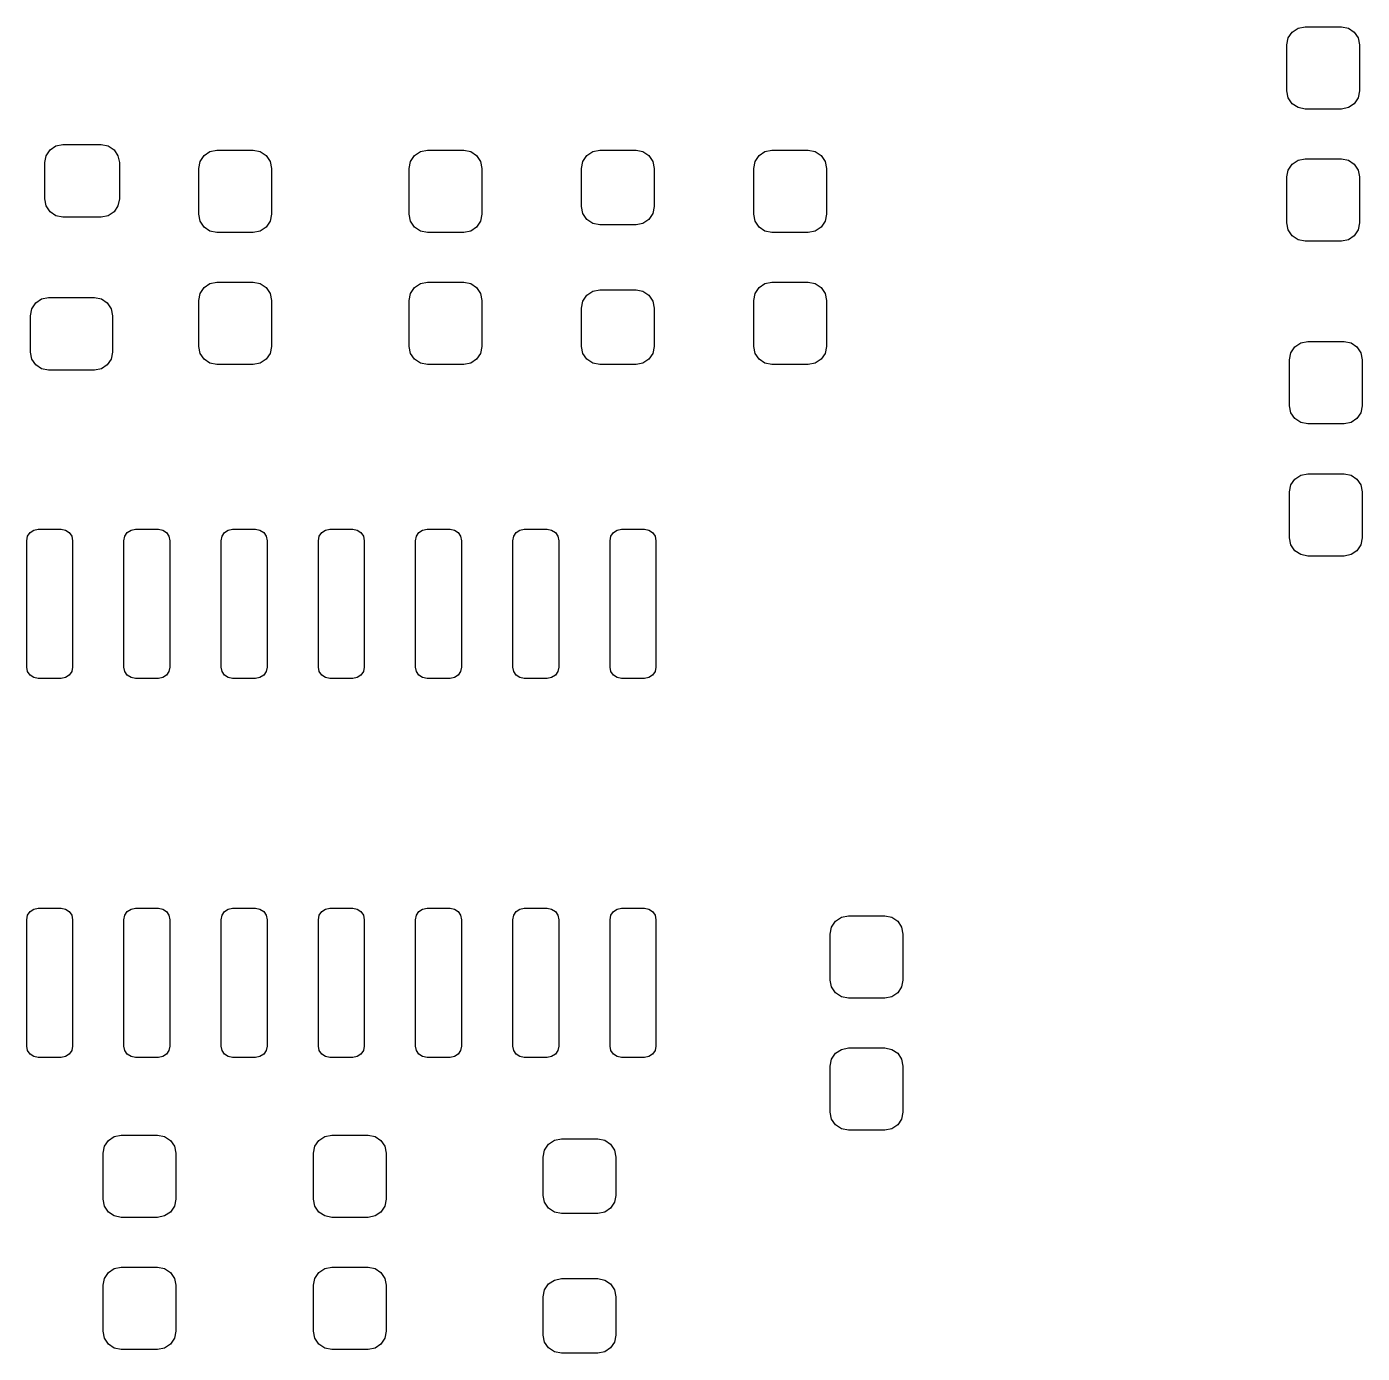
# Model space of a CAD drawing. Extents: x 72.7 to 157.7, y -157.7 to -115.5.
# Drawn here: x 115.03 to 132.47, y -132.81 to -115.49 of the extents above; entities that cross this region are included whole.
import ezdxf

# ---------------------------------------------------------------- set-up
doc = ezdxf.new("R2010")
doc.units = 0
doc.layers.add('BLACK', color=7, linetype='CONTINUOUS')

msp = doc.modelspace()

# ---------------------------------------------------------------- linework, layer by layer
at = {"layer": 'BLACK', "linetype": 'CONTINUOUS'}
for p, q in [((131.636213, -115.505579), (131.7271, -115.4875)), ((131.7271, -115.4875), (132.2021, -115.4875)), ((132.2021, -115.4875), (132.292987, -115.505579)), ((131.4896, -115.725), (131.507679, -115.634113)), ((131.507679, -115.634113), (131.559162, -115.557062)), ((131.559162, -115.557062), (131.636213, -115.505579)), ((132.292987, -115.505579), (132.370038, -115.557062)), ((132.370038, -115.557062), (132.421521, -115.634113)), ((132.421521, -115.634113), (132.4396, -115.725)), ((131.4896, -116.325), (131.4896, -115.725)), ((132.4396, -115.725), (132.4396, -116.325)), ((131.507679, -116.415887), (131.4896, -116.325)), ((132.4396, -116.325), (132.421521, -116.415887)), ((131.559162, -116.492938), (131.507679, -116.415887)), ((131.636213, -116.544421), (131.559162, -116.492938)), ((131.7271, -116.5625), (131.636213, -116.544421)), ((132.292987, -116.544421), (132.2021, -116.5625)), ((132.370038, -116.492938), (132.292987, -116.544421)), ((132.421521, -116.415887), (132.370038, -116.492938)), ((132.2021, -116.5625), (131.7271, -116.5625)), ((115.332062, -117.094562), (115.409113, -117.043079)), ((115.409113, -117.043079), (115.5, -117.025)), ((115.5, -117.025), (116, -117.025)), ((116, -117.025), (116.090887, -117.043079)), ((116.090887, -117.043079), (116.167938, -117.094562)), ((115.2625, -117.2625), (115.280579, -117.171613)), ((115.280579, -117.171613), (115.332062, -117.094562)), ((116.167938, -117.094562), (116.219421, -117.171613)), ((116.219421, -117.171613), (116.2375, -117.2625)), ((117.275, -117.3375), (117.293079, -117.246613)), ((117.293079, -117.246613), (117.344562, -117.169562)), ((117.344562, -117.169562), (117.421613, -117.118079)), ((117.421613, -117.118079), (117.5125, -117.1)), ((117.5125, -117.1), (117.9875, -117.1)), ((117.9875, -117.1), (118.078387, -117.118079)), ((118.078387, -117.118079), (118.155438, -117.169562)), ((118.155438, -117.169562), (118.206921, -117.246613)), ((118.206921, -117.246613), (118.225, -117.3375)), ((120.025, -117.3375), (120.043079, -117.246613)), ((120.043079, -117.246613), (120.094562, -117.169562)), ((120.094562, -117.169562), (120.171613, -117.118079)), ((120.171613, -117.118079), (120.2625, -117.1)), ((120.2625, -117.1), (120.7375, -117.1)), ((120.7375, -117.1), (120.828387, -117.118079)), ((120.828387, -117.118079), (120.905438, -117.169562)), ((120.905438, -117.169562), (120.956921, -117.246613)), ((120.956921, -117.246613), (120.975, -117.3375)), ((122.275, -117.3375), (122.293079, -117.246613)), ((122.293079, -117.246613), (122.344562, -117.169562)), ((122.344562, -117.169562), (122.421613, -117.118079)), ((122.421613, -117.118079), (122.5125, -117.1)), ((122.5125, -117.1), (122.9875, -117.1)), ((122.9875, -117.1), (123.078387, -117.118079)), ((123.078387, -117.118079), (123.155438, -117.169562)), ((123.155438, -117.169562), (123.206921, -117.246613)), ((123.206921, -117.246613), (123.225, -117.3375)), ((124.525, -117.3375), (124.543079, -117.246613)), ((124.543079, -117.246613), (124.594562, -117.169562)), ((124.594562, -117.169562), (124.671613, -117.118079)), ((124.671613, -117.118079), (124.7625, -117.1)), ((124.7625, -117.1), (125.2375, -117.1)), ((125.2375, -117.1), (125.328387, -117.118079)), ((125.328387, -117.118079), (125.405438, -117.169562)), ((125.405438, -117.169562), (125.456921, -117.246613)), ((125.456921, -117.246613), (125.475, -117.3375)), ((131.559162, -117.282062), (131.636213, -117.230579)), ((131.636213, -117.230579), (131.7271, -117.2125)), ((131.7271, -117.2125), (132.2021, -117.2125)), ((132.2021, -117.2125), (132.292987, -117.230579)), ((132.292987, -117.230579), (132.370038, -117.282062)), ((115.2625, -117.7375), (115.2625, -117.2625)), ((116.2375, -117.2625), (116.2375, -117.7375)), ((117.275, -117.9375), (117.275, -117.3375)), ((118.225, -117.3375), (118.225, -117.9375)), ((120.025, -117.9375), (120.025, -117.3375)), ((120.975, -117.3375), (120.975, -117.9375)), ((122.275, -117.8375), (122.275, -117.3375)), ((123.225, -117.3375), (123.225, -117.8375)), ((124.525, -117.9375), (124.525, -117.3375)), ((125.475, -117.3375), (125.475, -117.9375)), ((131.4896, -117.45), (131.507679, -117.359113)), ((131.507679, -117.359113), (131.559162, -117.282062)), ((132.370038, -117.282062), (132.421521, -117.359113)), ((132.421521, -117.359113), (132.4396, -117.45)), ((131.4896, -118.05), (131.4896, -117.45)), ((132.4396, -117.45), (132.4396, -118.05)), ((115.280579, -117.828387), (115.2625, -117.7375)), ((116.2375, -117.7375), (116.219421, -117.828387)), ((115.332062, -117.905438), (115.280579, -117.828387)), ((115.409113, -117.956921), (115.332062, -117.905438)), ((116.167938, -117.905438), (116.090887, -117.956921)), ((116.219421, -117.828387), (116.167938, -117.905438)), ((117.293079, -118.028387), (117.275, -117.9375)), ((118.225, -117.9375), (118.206921, -118.028387)), ((120.043079, -118.028387), (120.025, -117.9375)), ((120.975, -117.9375), (120.956921, -118.028387)), ((122.293079, -117.928387), (122.275, -117.8375)), ((122.344562, -118.005438), (122.293079, -117.928387)), ((123.206921, -117.928387), (123.155438, -118.005438)), ((123.225, -117.8375), (123.206921, -117.928387)), ((124.543079, -118.028387), (124.525, -117.9375)), ((125.475, -117.9375), (125.456921, -118.028387)), ((115.5, -117.975), (115.409113, -117.956921)), ((116, -117.975), (115.5, -117.975)), ((116.090887, -117.956921), (116, -117.975)), ((117.344562, -118.105438), (117.293079, -118.028387)), ((117.421613, -118.156921), (117.344562, -118.105438)), ((118.155438, -118.105438), (118.078387, -118.156921)), ((118.206921, -118.028387), (118.155438, -118.105438)), ((120.094562, -118.105438), (120.043079, -118.028387)), ((120.171613, -118.156921), (120.094562, -118.105438)), ((120.905438, -118.105438), (120.828387, -118.156921)), ((120.956921, -118.028387), (120.905438, -118.105438)), ((122.421613, -118.056921), (122.344562, -118.005438)), ((122.5125, -118.075), (122.421613, -118.056921)), ((122.9875, -118.075), (122.5125, -118.075)), ((123.078387, -118.056921), (122.9875, -118.075)), ((123.155438, -118.005438), (123.078387, -118.056921)), ((124.594562, -118.105438), (124.543079, -118.028387)), ((124.671613, -118.156921), (124.594562, -118.105438)), ((125.405438, -118.105438), (125.328387, -118.156921)), ((125.456921, -118.028387), (125.405438, -118.105438)), ((131.507679, -118.140887), (131.4896, -118.05)), ((132.4396, -118.05), (132.421521, -118.140887)), ((117.5125, -118.175), (117.421613, -118.156921)), ((117.9875, -118.175), (117.5125, -118.175)), ((118.078387, -118.156921), (117.9875, -118.175)), ((120.2625, -118.175), (120.171613, -118.156921)), ((120.7375, -118.175), (120.2625, -118.175)), ((120.828387, -118.156921), (120.7375, -118.175)), ((124.7625, -118.175), (124.671613, -118.156921)), ((125.2375, -118.175), (124.7625, -118.175)), ((125.328387, -118.156921), (125.2375, -118.175)), ((131.559162, -118.217938), (131.507679, -118.140887)), ((131.636213, -118.269421), (131.559162, -118.217938)), ((131.7271, -118.2875), (131.636213, -118.269421)), ((132.2021, -118.2875), (131.7271, -118.2875)), ((132.292987, -118.269421), (132.2021, -118.2875)), ((132.370038, -118.217938), (132.292987, -118.269421)), ((132.421521, -118.140887), (132.370038, -118.217938)), ((117.275, -119.0625), (117.293079, -118.971613)), ((117.293079, -118.971613), (117.344562, -118.894562)), ((117.344562, -118.894562), (117.421613, -118.843079)), ((117.421613, -118.843079), (117.5125, -118.825)), ((117.5125, -118.825), (117.9875, -118.825)), ((117.9875, -118.825), (118.078387, -118.843079)), ((118.078387, -118.843079), (118.155438, -118.894562)), ((118.155438, -118.894562), (118.206921, -118.971613)), ((118.206921, -118.971613), (118.225, -119.0625)), ((120.025, -119.0625), (120.043079, -118.971613)), ((120.043079, -118.971613), (120.094562, -118.894562)), ((120.094562, -118.894562), (120.171613, -118.843079)), ((120.171613, -118.843079), (120.2625, -118.825)), ((120.2625, -118.825), (120.7375, -118.825)), ((120.7375, -118.825), (120.828387, -118.843079)), ((120.828387, -118.843079), (120.905438, -118.894562)), ((120.905438, -118.894562), (120.956921, -118.971613)), ((120.956921, -118.971613), (120.975, -119.0625)), ((122.344562, -118.994562), (122.421613, -118.943079)), ((122.421613, -118.943079), (122.5125, -118.925)), ((122.5125, -118.925), (122.9875, -118.925)), ((122.9875, -118.925), (123.078387, -118.943079)), ((123.078387, -118.943079), (123.155438, -118.994562)), ((124.525, -119.0625), (124.543079, -118.971613)), ((124.543079, -118.971613), (124.594562, -118.894562)), ((124.594562, -118.894562), (124.671613, -118.843079)), ((124.671613, -118.843079), (124.7625, -118.825)), ((124.7625, -118.825), (125.2375, -118.825)), ((125.2375, -118.825), (125.328387, -118.843079)), ((125.328387, -118.843079), (125.405438, -118.894562)), ((125.405438, -118.894562), (125.456921, -118.971613)), ((125.456921, -118.971613), (125.475, -119.0625)), ((115.093079, -119.171613), (115.144562, -119.094562)), ((115.144562, -119.094562), (115.221613, -119.043079)), ((115.221613, -119.043079), (115.3125, -119.025)), ((115.3125, -119.025), (115.9125, -119.025)), ((115.9125, -119.025), (116.003387, -119.043079)), ((116.003387, -119.043079), (116.080438, -119.094562)), ((116.080438, -119.094562), (116.131921, -119.171613)), ((117.275, -119.6625), (117.275, -119.0625)), ((118.225, -119.0625), (118.225, -119.6625)), ((120.025, -119.6625), (120.025, -119.0625)), ((120.975, -119.0625), (120.975, -119.6625)), ((122.275, -119.1625), (122.293079, -119.071613)), ((122.275, -119.6625), (122.275, -119.1625)), ((122.293079, -119.071613), (122.344562, -118.994562)), ((123.155438, -118.994562), (123.206921, -119.071613)), ((123.206921, -119.071613), (123.225, -119.1625)), ((123.225, -119.1625), (123.225, -119.6625)), ((124.525, -119.6625), (124.525, -119.0625)), ((125.475, -119.0625), (125.475, -119.6625)), ((115.075, -119.2625), (115.093079, -119.171613)), ((115.075, -119.7375), (115.075, -119.2625)), ((116.131921, -119.171613), (116.15, -119.2625)), ((116.15, -119.2625), (116.15, -119.7375)), ((117.293079, -119.753387), (117.275, -119.6625)), ((118.225, -119.6625), (118.206921, -119.753387)), ((120.043079, -119.753387), (120.025, -119.6625)), ((120.975, -119.6625), (120.956921, -119.753387)), ((122.293079, -119.753387), (122.275, -119.6625)), ((123.225, -119.6625), (123.206921, -119.753387)), ((124.543079, -119.753387), (124.525, -119.6625)), ((125.475, -119.6625), (125.456921, -119.753387)), ((131.543079, -119.746613), (131.594562, -119.669562)), ((131.594562, -119.669562), (131.671613, -119.618079)), ((131.671613, -119.618079), (131.7625, -119.6)), ((131.7625, -119.6), (132.2375, -119.6)), ((132.2375, -119.6), (132.328387, -119.618079)), ((132.328387, -119.618079), (132.405438, -119.669562)), ((132.405438, -119.669562), (132.456921, -119.746613)), ((115.093079, -119.828387), (115.075, -119.7375)), ((115.144562, -119.905438), (115.093079, -119.828387)), ((116.131921, -119.828387), (116.080438, -119.905438)), ((116.15, -119.7375), (116.131921, -119.828387)), ((117.344562, -119.830438), (117.293079, -119.753387)), ((117.421613, -119.881921), (117.344562, -119.830438)), ((118.155438, -119.830438), (118.078387, -119.881921)), ((118.206921, -119.753387), (118.155438, -119.830438)), ((120.094562, -119.830438), (120.043079, -119.753387)), ((120.171613, -119.881921), (120.094562, -119.830438)), ((120.905438, -119.830438), (120.828387, -119.881921)), ((120.956921, -119.753387), (120.905438, -119.830438)), ((122.344562, -119.830438), (122.293079, -119.753387)), ((122.421613, -119.881921), (122.344562, -119.830438)), ((123.155438, -119.830438), (123.078387, -119.881921)), ((123.206921, -119.753387), (123.155438, -119.830438)), ((124.594562, -119.830438), (124.543079, -119.753387)), ((124.671613, -119.881921), (124.594562, -119.830438)), ((125.405438, -119.830438), (125.328387, -119.881921)), ((125.456921, -119.753387), (125.405438, -119.830438)), ((131.525, -119.8375), (131.543079, -119.746613)), ((131.525, -120.4375), (131.525, -119.8375)), ((132.456921, -119.746613), (132.475, -119.8375)), ((132.475, -119.8375), (132.475, -120.4375)), ((115.221613, -119.956921), (115.144562, -119.905438)), ((115.3125, -119.975), (115.221613, -119.956921)), ((115.9125, -119.975), (115.3125, -119.975)), ((116.003387, -119.956921), (115.9125, -119.975)), ((116.080438, -119.905438), (116.003387, -119.956921)), ((117.5125, -119.9), (117.421613, -119.881921)), ((117.9875, -119.9), (117.5125, -119.9)), ((118.078387, -119.881921), (117.9875, -119.9)), ((120.2625, -119.9), (120.171613, -119.881921)), ((120.7375, -119.9), (120.2625, -119.9)), ((120.828387, -119.881921), (120.7375, -119.9)), ((122.5125, -119.9), (122.421613, -119.881921)), ((122.9875, -119.9), (122.5125, -119.9)), ((123.078387, -119.881921), (122.9875, -119.9)), ((124.7625, -119.9), (124.671613, -119.881921)), ((125.2375, -119.9), (124.7625, -119.9)), ((125.328387, -119.881921), (125.2375, -119.9)), ((131.543079, -120.528387), (131.525, -120.4375)), ((131.594562, -120.605438), (131.543079, -120.528387)), ((132.456921, -120.528387), (132.405438, -120.605438)), ((132.475, -120.4375), (132.456921, -120.528387)), ((131.671613, -120.656921), (131.594562, -120.605438)), ((131.7625, -120.675), (131.671613, -120.656921)), ((132.2375, -120.675), (131.7625, -120.675)), ((132.328387, -120.656921), (132.2375, -120.675)), ((132.405438, -120.605438), (132.328387, -120.656921)), ((131.543079, -121.471613), (131.594562, -121.394562)), ((131.594562, -121.394562), (131.671613, -121.343079)), ((131.671613, -121.343079), (131.7625, -121.325)), ((131.7625, -121.325), (132.2375, -121.325)), ((132.2375, -121.325), (132.328387, -121.343079)), ((132.328387, -121.343079), (132.405438, -121.394562)), ((132.405438, -121.394562), (132.456921, -121.471613)), ((131.525, -121.5625), (131.543079, -121.471613)), ((131.525, -122.1625), (131.525, -121.5625)), ((132.456921, -121.471613), (132.475, -121.5625)), ((132.475, -121.5625), (132.475, -122.1625)), ((115.038918, -122.142597), (115.071434, -122.093934)), ((115.071434, -122.093934), (115.120097, -122.061418)), ((115.120097, -122.061418), (115.1775, -122.05)), ((115.1775, -122.05), (115.4775, -122.05)), ((115.4775, -122.05), (115.534903, -122.061418)), ((115.534903, -122.061418), (115.583566, -122.093934)), ((115.583566, -122.093934), (115.616082, -122.142597)), ((116.308918, -122.142597), (116.341434, -122.093934)), ((116.341434, -122.093934), (116.390097, -122.061418)), ((116.390097, -122.061418), (116.4475, -122.05)), ((116.4475, -122.05), (116.7475, -122.05)), ((116.7475, -122.05), (116.804903, -122.061418)), ((116.804903, -122.061418), (116.853566, -122.093934)), ((116.853566, -122.093934), (116.886082, -122.142597)), ((117.578918, -122.142597), (117.611434, -122.093934)), ((117.611434, -122.093934), (117.660097, -122.061418)), ((117.660097, -122.061418), (117.7175, -122.05)), ((117.7175, -122.05), (118.0175, -122.05)), ((118.0175, -122.05), (118.074903, -122.061418)), ((118.074903, -122.061418), (118.123566, -122.093934)), ((118.123566, -122.093934), (118.156082, -122.142597)), ((118.848918, -122.142597), (118.881434, -122.093934)), ((118.881434, -122.093934), (118.930097, -122.061418)), ((118.930097, -122.061418), (118.9875, -122.05)), ((118.9875, -122.05), (119.2875, -122.05)), ((119.2875, -122.05), (119.344903, -122.061418)), ((119.344903, -122.061418), (119.393566, -122.093934)), ((119.393566, -122.093934), (119.426082, -122.142597)), ((120.118918, -122.142597), (120.151434, -122.093934)), ((120.151434, -122.093934), (120.200097, -122.061418)), ((120.200097, -122.061418), (120.2575, -122.05)), ((120.2575, -122.05), (120.5575, -122.05)), ((120.5575, -122.05), (120.614903, -122.061418)), ((120.614903, -122.061418), (120.663566, -122.093934)), ((120.663566, -122.093934), (120.696082, -122.142597)), ((121.388918, -122.142597), (121.421434, -122.093934)), ((121.421434, -122.093934), (121.470097, -122.061418)), ((121.470097, -122.061418), (121.5275, -122.05)), ((121.5275, -122.05), (121.8275, -122.05)), ((121.8275, -122.05), (121.884903, -122.061418)), ((121.884903, -122.061418), (121.933566, -122.093934)), ((121.933566, -122.093934), (121.966082, -122.142597)), ((122.658918, -122.142597), (122.691434, -122.093934)), ((122.691434, -122.093934), (122.740097, -122.061418)), ((122.740097, -122.061418), (122.7975, -122.05)), ((122.7975, -122.05), (123.0975, -122.05)), ((123.0975, -122.05), (123.154903, -122.061418)), ((123.154903, -122.061418), (123.203566, -122.093934)), ((123.203566, -122.093934), (123.236082, -122.142597)), ((115.0275, -122.2), (115.038918, -122.142597)), ((115.0275, -123.85), (115.0275, -122.2)), ((115.616082, -122.142597), (115.6275, -122.2)), ((115.6275, -122.2), (115.6275, -123.85)), ((116.2975, -122.2), (116.308918, -122.142597)), ((116.2975, -123.85), (116.2975, -122.2)), ((116.886082, -122.142597), (116.8975, -122.2)), ((116.8975, -122.2), (116.8975, -123.85)), ((117.5675, -122.2), (117.578918, -122.142597)), ((117.5675, -123.85), (117.5675, -122.2)), ((118.156082, -122.142597), (118.1675, -122.2)), ((118.1675, -122.2), (118.1675, -123.85)), ((118.8375, -122.2), (118.848918, -122.142597)), ((118.8375, -123.85), (118.8375, -122.2)), ((119.426082, -122.142597), (119.4375, -122.2)), ((119.4375, -122.2), (119.4375, -123.85)), ((120.1075, -122.2), (120.118918, -122.142597)), ((120.1075, -123.85), (120.1075, -122.2)), ((120.696082, -122.142597), (120.7075, -122.2)), ((120.7075, -122.2), (120.7075, -123.85)), ((121.3775, -122.2), (121.388918, -122.142597)), ((121.3775, -123.85), (121.3775, -122.2)), ((121.966082, -122.142597), (121.9775, -122.2)), ((121.9775, -122.2), (121.9775, -123.85)), ((122.6475, -122.2), (122.658918, -122.142597)), ((122.6475, -123.85), (122.6475, -122.2)), ((123.236082, -122.142597), (123.2475, -122.2)), ((123.2475, -122.2), (123.2475, -123.85)), ((131.543079, -122.253387), (131.525, -122.1625)), ((131.594562, -122.330438), (131.543079, -122.253387)), ((132.456921, -122.253387), (132.405438, -122.330438)), ((132.475, -122.1625), (132.456921, -122.253387)), ((131.671613, -122.381921), (131.594562, -122.330438)), ((131.7625, -122.4), (131.671613, -122.381921)), ((132.2375, -122.4), (131.7625, -122.4)), ((132.328387, -122.381921), (132.2375, -122.4)), ((132.405438, -122.330438), (132.328387, -122.381921)), ((115.038918, -123.907403), (115.0275, -123.85)), ((115.6275, -123.85), (115.616082, -123.907403)), ((116.308918, -123.907403), (116.2975, -123.85)), ((116.8975, -123.85), (116.886082, -123.907403)), ((117.578918, -123.907403), (117.5675, -123.85)), ((118.1675, -123.85), (118.156082, -123.907403)), ((118.848918, -123.907403), (118.8375, -123.85)), ((119.4375, -123.85), (119.426082, -123.907403)), ((120.118918, -123.907403), (120.1075, -123.85)), ((120.7075, -123.85), (120.696082, -123.907403)), ((121.388918, -123.907403), (121.3775, -123.85)), ((121.9775, -123.85), (121.966082, -123.907403)), ((122.658918, -123.907403), (122.6475, -123.85)), ((123.2475, -123.85), (123.236082, -123.907403)), ((115.071434, -123.956066), (115.038918, -123.907403)), ((115.120097, -123.988582), (115.071434, -123.956066)), ((115.1775, -124), (115.120097, -123.988582)), ((115.4775, -124), (115.1775, -124)), ((115.534903, -123.988582), (115.4775, -124)), ((115.583566, -123.956066), (115.534903, -123.988582)), ((115.616082, -123.907403), (115.583566, -123.956066)), ((116.341434, -123.956066), (116.308918, -123.907403)), ((116.390097, -123.988582), (116.341434, -123.956066)), ((116.4475, -124), (116.390097, -123.988582)), ((116.7475, -124), (116.4475, -124)), ((116.804903, -123.988582), (116.7475, -124)), ((116.853566, -123.956066), (116.804903, -123.988582)), ((116.886082, -123.907403), (116.853566, -123.956066)), ((117.611434, -123.956066), (117.578918, -123.907403)), ((117.660097, -123.988582), (117.611434, -123.956066)), ((117.7175, -124), (117.660097, -123.988582)), ((118.0175, -124), (117.7175, -124)), ((118.074903, -123.988582), (118.0175, -124)), ((118.123566, -123.956066), (118.074903, -123.988582)), ((118.156082, -123.907403), (118.123566, -123.956066)), ((118.881434, -123.956066), (118.848918, -123.907403)), ((118.930097, -123.988582), (118.881434, -123.956066)), ((118.9875, -124), (118.930097, -123.988582)), ((119.2875, -124), (118.9875, -124)), ((119.344903, -123.988582), (119.2875, -124)), ((119.393566, -123.956066), (119.344903, -123.988582)), ((119.426082, -123.907403), (119.393566, -123.956066)), ((120.151434, -123.956066), (120.118918, -123.907403)), ((120.200097, -123.988582), (120.151434, -123.956066)), ((120.2575, -124), (120.200097, -123.988582)), ((120.5575, -124), (120.2575, -124)), ((120.614903, -123.988582), (120.5575, -124)), ((120.663566, -123.956066), (120.614903, -123.988582)), ((120.696082, -123.907403), (120.663566, -123.956066)), ((121.421434, -123.956066), (121.388918, -123.907403)), ((121.470097, -123.988582), (121.421434, -123.956066)), ((121.5275, -124), (121.470097, -123.988582)), ((121.8275, -124), (121.5275, -124)), ((121.884903, -123.988582), (121.8275, -124)), ((121.933566, -123.956066), (121.884903, -123.988582)), ((121.966082, -123.907403), (121.933566, -123.956066)), ((122.691434, -123.956066), (122.658918, -123.907403)), ((122.740097, -123.988582), (122.691434, -123.956066)), ((122.7975, -124), (122.740097, -123.988582)), ((123.0975, -124), (122.7975, -124)), ((123.154903, -123.988582), (123.0975, -124)), ((123.203566, -123.956066), (123.154903, -123.988582)), ((123.236082, -123.907403), (123.203566, -123.956066)), ((115.071434, -127.043934), (115.120097, -127.011418)), ((115.120097, -127.011418), (115.1775, -127)), ((115.1775, -127), (115.4775, -127)), ((115.4775, -127), (115.534903, -127.011418)), ((115.534903, -127.011418), (115.583566, -127.043934)), ((116.341434, -127.043934), (116.390097, -127.011418)), ((116.390097, -127.011418), (116.4475, -127)), ((116.4475, -127), (116.7475, -127)), ((116.7475, -127), (116.804903, -127.011418)), ((116.804903, -127.011418), (116.853566, -127.043934)), ((117.611434, -127.043934), (117.660097, -127.011418)), ((117.660097, -127.011418), (117.7175, -127)), ((117.7175, -127), (118.0175, -127)), ((118.0175, -127), (118.074903, -127.011418)), ((118.074903, -127.011418), (118.123566, -127.043934)), ((118.881434, -127.043934), (118.930097, -127.011418)), ((118.930097, -127.011418), (118.9875, -127)), ((118.9875, -127), (119.2875, -127)), ((119.2875, -127), (119.344903, -127.011418)), ((119.344903, -127.011418), (119.393566, -127.043934)), ((120.151434, -127.043934), (120.200097, -127.011418)), ((120.200097, -127.011418), (120.2575, -127)), ((120.2575, -127), (120.5575, -127)), ((120.5575, -127), (120.614903, -127.011418)), ((120.614903, -127.011418), (120.663566, -127.043934)), ((121.421434, -127.043934), (121.470097, -127.011418)), ((121.470097, -127.011418), (121.5275, -127)), ((121.5275, -127), (121.8275, -127)), ((121.8275, -127), (121.884903, -127.011418)), ((121.884903, -127.011418), (121.933566, -127.043934)), ((122.691434, -127.043934), (122.740097, -127.011418)), ((122.740097, -127.011418), (122.7975, -127)), ((122.7975, -127), (123.0975, -127)), ((123.0975, -127), (123.154903, -127.011418)), ((123.154903, -127.011418), (123.203566, -127.043934)), ((115.0275, -127.15), (115.038918, -127.092597)), ((115.0275, -128.8), (115.0275, -127.15)), ((115.038918, -127.092597), (115.071434, -127.043934)), ((115.583566, -127.043934), (115.616082, -127.092597)), ((115.616082, -127.092597), (115.6275, -127.15)), ((115.6275, -127.15), (115.6275, -128.8)), ((116.2975, -127.15), (116.308918, -127.092597)), ((116.2975, -128.8), (116.2975, -127.15)), ((116.308918, -127.092597), (116.341434, -127.043934)), ((116.853566, -127.043934), (116.886082, -127.092597)), ((116.886082, -127.092597), (116.8975, -127.15)), ((116.8975, -127.15), (116.8975, -128.8)), ((117.5675, -127.15), (117.578918, -127.092597)), ((117.5675, -128.8), (117.5675, -127.15)), ((117.578918, -127.092597), (117.611434, -127.043934)), ((118.123566, -127.043934), (118.156082, -127.092597)), ((118.156082, -127.092597), (118.1675, -127.15)), ((118.1675, -127.15), (118.1675, -128.8)), ((118.8375, -127.15), (118.848918, -127.092597)), ((118.8375, -128.8), (118.8375, -127.15)), ((118.848918, -127.092597), (118.881434, -127.043934)), ((119.393566, -127.043934), (119.426082, -127.092597)), ((119.426082, -127.092597), (119.4375, -127.15)), ((119.4375, -127.15), (119.4375, -128.8)), ((120.1075, -127.15), (120.118918, -127.092597)), ((120.1075, -128.8), (120.1075, -127.15)), ((120.118918, -127.092597), (120.151434, -127.043934)), ((120.663566, -127.043934), (120.696082, -127.092597)), ((120.696082, -127.092597), (120.7075, -127.15)), ((120.7075, -127.15), (120.7075, -128.8)), ((121.3775, -127.15), (121.388918, -127.092597)), ((121.3775, -128.8), (121.3775, -127.15)), ((121.388918, -127.092597), (121.421434, -127.043934)), ((121.933566, -127.043934), (121.966082, -127.092597)), ((121.966082, -127.092597), (121.9775, -127.15)), ((121.9775, -127.15), (121.9775, -128.8)), ((122.6475, -127.15), (122.658918, -127.092597)), ((122.6475, -128.8), (122.6475, -127.15)), ((122.658918, -127.092597), (122.691434, -127.043934)), ((123.203566, -127.043934), (123.236082, -127.092597)), ((123.236082, -127.092597), (123.2475, -127.15)), ((123.2475, -127.15), (123.2475, -128.8)), ((125.543079, -127.246613), (125.594562, -127.169562)), ((125.594562, -127.169562), (125.671613, -127.118079)), ((125.671613, -127.118079), (125.7625, -127.1)), ((125.7625, -127.1), (126.2375, -127.1)), ((126.2375, -127.1), (126.328387, -127.118079)), ((126.328387, -127.118079), (126.405438, -127.169562)), ((126.405438, -127.169562), (126.456921, -127.246613)), ((125.525, -127.3375), (125.543079, -127.246613)), ((125.525, -127.9375), (125.525, -127.3375)), ((126.456921, -127.246613), (126.475, -127.3375)), ((126.475, -127.3375), (126.475, -127.9375)), ((125.543079, -128.028387), (125.525, -127.9375)), ((125.594562, -128.105438), (125.543079, -128.028387)), ((126.456921, -128.028387), (126.405438, -128.105438)), ((126.475, -127.9375), (126.456921, -128.028387)), ((125.671613, -128.156921), (125.594562, -128.105438)), ((125.7625, -128.175), (125.671613, -128.156921)), ((126.2375, -128.175), (125.7625, -128.175)), ((126.328387, -128.156921), (126.2375, -128.175)), ((126.405438, -128.105438), (126.328387, -128.156921)), ((115.038918, -128.857403), (115.0275, -128.8)), ((115.071434, -128.906066), (115.038918, -128.857403)), ((115.120097, -128.938582), (115.071434, -128.906066)), ((115.583566, -128.906066), (115.534903, -128.938582)), ((115.616082, -128.857403), (115.583566, -128.906066)), ((115.6275, -128.8), (115.616082, -128.857403)), ((116.308918, -128.857403), (116.2975, -128.8)), ((116.341434, -128.906066), (116.308918, -128.857403)), ((116.390097, -128.938582), (116.341434, -128.906066)), ((116.853566, -128.906066), (116.804903, -128.938582)), ((116.886082, -128.857403), (116.853566, -128.906066)), ((116.8975, -128.8), (116.886082, -128.857403)), ((117.578918, -128.857403), (117.5675, -128.8)), ((117.611434, -128.906066), (117.578918, -128.857403)), ((117.660097, -128.938582), (117.611434, -128.906066)), ((118.123566, -128.906066), (118.074903, -128.938582)), ((118.156082, -128.857403), (118.123566, -128.906066)), ((118.1675, -128.8), (118.156082, -128.857403)), ((118.848918, -128.857403), (118.8375, -128.8)), ((118.881434, -128.906066), (118.848918, -128.857403)), ((118.930097, -128.938582), (118.881434, -128.906066)), ((119.393566, -128.906066), (119.344903, -128.938582)), ((119.426082, -128.857403), (119.393566, -128.906066)), ((119.4375, -128.8), (119.426082, -128.857403)), ((120.118918, -128.857403), (120.1075, -128.8)), ((120.151434, -128.906066), (120.118918, -128.857403)), ((120.200097, -128.938582), (120.151434, -128.906066)), ((120.663566, -128.906066), (120.614903, -128.938582)), ((120.696082, -128.857403), (120.663566, -128.906066)), ((120.7075, -128.8), (120.696082, -128.857403)), ((121.388918, -128.857403), (121.3775, -128.8)), ((121.421434, -128.906066), (121.388918, -128.857403)), ((121.470097, -128.938582), (121.421434, -128.906066)), ((121.933566, -128.906066), (121.884903, -128.938582)), ((121.966082, -128.857403), (121.933566, -128.906066)), ((121.9775, -128.8), (121.966082, -128.857403)), ((122.658918, -128.857403), (122.6475, -128.8)), ((122.691434, -128.906066), (122.658918, -128.857403)), ((122.740097, -128.938582), (122.691434, -128.906066)), ((123.203566, -128.906066), (123.154903, -128.938582)), ((123.236082, -128.857403), (123.203566, -128.906066)), ((123.2475, -128.8), (123.236082, -128.857403)), ((125.543079, -128.971613), (125.594562, -128.894562)), ((125.594562, -128.894562), (125.671613, -128.843079)), ((125.671613, -128.843079), (125.7625, -128.825)), ((125.7625, -128.825), (126.2375, -128.825)), ((126.2375, -128.825), (126.328387, -128.843079)), ((126.328387, -128.843079), (126.405438, -128.894562)), ((126.405438, -128.894562), (126.456921, -128.971613)), ((115.1775, -128.95), (115.120097, -128.938582)), ((115.4775, -128.95), (115.1775, -128.95)), ((115.534903, -128.938582), (115.4775, -128.95)), ((116.4475, -128.95), (116.390097, -128.938582)), ((116.7475, -128.95), (116.4475, -128.95)), ((116.804903, -128.938582), (116.7475, -128.95)), ((117.7175, -128.95), (117.660097, -128.938582)), ((118.0175, -128.95), (117.7175, -128.95)), ((118.074903, -128.938582), (118.0175, -128.95)), ((118.9875, -128.95), (118.930097, -128.938582)), ((119.2875, -128.95), (118.9875, -128.95)), ((119.344903, -128.938582), (119.2875, -128.95)), ((120.2575, -128.95), (120.200097, -128.938582)), ((120.5575, -128.95), (120.2575, -128.95)), ((120.614903, -128.938582), (120.5575, -128.95)), ((121.5275, -128.95), (121.470097, -128.938582)), ((121.8275, -128.95), (121.5275, -128.95)), ((121.884903, -128.938582), (121.8275, -128.95)), ((122.7975, -128.95), (122.740097, -128.938582)), ((123.0975, -128.95), (122.7975, -128.95)), ((123.154903, -128.938582), (123.0975, -128.95)), ((125.525, -129.0625), (125.543079, -128.971613)), ((125.525, -129.6625), (125.525, -129.0625)), ((126.456921, -128.971613), (126.475, -129.0625)), ((126.475, -129.0625), (126.475, -129.6625)), ((125.543079, -129.753387), (125.525, -129.6625)), ((125.594562, -129.830438), (125.543079, -129.753387)), ((126.456921, -129.753387), (126.405438, -129.830438)), ((126.475, -129.6625), (126.456921, -129.753387)), ((116.094562, -130.032062), (116.171613, -129.980579)), ((116.171613, -129.980579), (116.2625, -129.9625)), ((116.2625, -129.9625), (116.7375, -129.9625)), ((116.7375, -129.9625), (116.828387, -129.980579)), ((116.828387, -129.980579), (116.905438, -130.032062)), ((118.844562, -130.032062), (118.921613, -129.980579)), ((118.921613, -129.980579), (119.0125, -129.9625)), ((119.0125, -129.9625), (119.4875, -129.9625)), ((119.4875, -129.9625), (119.578387, -129.980579)), ((119.578387, -129.980579), (119.655438, -130.032062)), ((125.671613, -129.881921), (125.594562, -129.830438)), ((125.7625, -129.9), (125.671613, -129.881921)), ((126.2375, -129.9), (125.7625, -129.9)), ((126.328387, -129.881921), (126.2375, -129.9)), ((126.405438, -129.830438), (126.328387, -129.881921)), ((116.025, -130.2), (116.043079, -130.109113)), ((116.043079, -130.109113), (116.094562, -130.032062)), ((116.905438, -130.032062), (116.956921, -130.109113)), ((116.956921, -130.109113), (116.975, -130.2)), ((118.775, -130.2), (118.793079, -130.109113)), ((118.793079, -130.109113), (118.844562, -130.032062)), ((119.655438, -130.032062), (119.706921, -130.109113)), ((119.706921, -130.109113), (119.725, -130.2)), ((121.793079, -130.159113), (121.844562, -130.082062)), ((121.844562, -130.082062), (121.921613, -130.030579)), ((121.921613, -130.030579), (122.0125, -130.0125)), ((122.0125, -130.0125), (122.4875, -130.0125)), ((122.4875, -130.0125), (122.578387, -130.030579)), ((122.578387, -130.030579), (122.655438, -130.082062)), ((122.655438, -130.082062), (122.706921, -130.159113)), ((116.025, -130.8), (116.025, -130.2)), ((116.975, -130.2), (116.975, -130.8)), ((118.775, -130.8), (118.775, -130.2)), ((119.725, -130.2), (119.725, -130.8)), ((121.775, -130.25), (121.793079, -130.159113)), ((121.775, -130.75), (121.775, -130.25)), ((122.706921, -130.159113), (122.725, -130.25)), ((122.725, -130.25), (122.725, -130.75)), ((116.043079, -130.890887), (116.025, -130.8)), ((116.975, -130.8), (116.956921, -130.890887)), ((118.793079, -130.890887), (118.775, -130.8)), ((119.725, -130.8), (119.706921, -130.890887)), ((121.793079, -130.840887), (121.775, -130.75)), ((121.844562, -130.917938), (121.793079, -130.840887)), ((122.706921, -130.840887), (122.655438, -130.917938)), ((122.725, -130.75), (122.706921, -130.840887)), ((116.094562, -130.967938), (116.043079, -130.890887)), ((116.171613, -131.019421), (116.094562, -130.967938)), ((116.2625, -131.0375), (116.171613, -131.019421)), ((116.828387, -131.019421), (116.7375, -131.0375)), ((116.905438, -130.967938), (116.828387, -131.019421)), ((116.956921, -130.890887), (116.905438, -130.967938)), ((118.844562, -130.967938), (118.793079, -130.890887)), ((118.921613, -131.019421), (118.844562, -130.967938)), ((119.0125, -131.0375), (118.921613, -131.019421)), ((119.578387, -131.019421), (119.4875, -131.0375)), ((119.655438, -130.967938), (119.578387, -131.019421)), ((119.706921, -130.890887), (119.655438, -130.967938)), ((121.921613, -130.969421), (121.844562, -130.917938)), ((122.0125, -130.9875), (121.921613, -130.969421)), ((122.4875, -130.9875), (122.0125, -130.9875)), ((122.578387, -130.969421), (122.4875, -130.9875)), ((122.655438, -130.917938), (122.578387, -130.969421)), ((116.7375, -131.0375), (116.2625, -131.0375)), ((119.4875, -131.0375), (119.0125, -131.0375)), ((116.094562, -131.757062), (116.171613, -131.705579)), ((116.171613, -131.705579), (116.2625, -131.6875)), ((116.2625, -131.6875), (116.7375, -131.6875)), ((116.7375, -131.6875), (116.828387, -131.705579)), ((116.828387, -131.705579), (116.905438, -131.757062)), ((118.844562, -131.757062), (118.921613, -131.705579)), ((118.921613, -131.705579), (119.0125, -131.6875)), ((119.0125, -131.6875), (119.4875, -131.6875)), ((119.4875, -131.6875), (119.578387, -131.705579)), ((119.578387, -131.705579), (119.655438, -131.757062)), ((116.025, -131.925), (116.043079, -131.834113)), ((116.043079, -131.834113), (116.094562, -131.757062)), ((116.905438, -131.757062), (116.956921, -131.834113)), ((116.956921, -131.834113), (116.975, -131.925)), ((118.775, -131.925), (118.793079, -131.834113)), ((118.793079, -131.834113), (118.844562, -131.757062)), ((119.655438, -131.757062), (119.706921, -131.834113)), ((119.706921, -131.834113), (119.725, -131.925)), ((121.844562, -131.907062), (121.921613, -131.855579)), ((121.921613, -131.855579), (122.0125, -131.8375)), ((122.0125, -131.8375), (122.4875, -131.8375)), ((122.4875, -131.8375), (122.578387, -131.855579)), ((122.578387, -131.855579), (122.655438, -131.907062)), ((116.025, -132.525), (116.025, -131.925)), ((116.975, -131.925), (116.975, -132.525)), ((118.775, -132.525), (118.775, -131.925)), ((119.725, -131.925), (119.725, -132.525)), ((121.775, -132.075), (121.793079, -131.984113)), ((121.775, -132.575), (121.775, -132.075)), ((121.793079, -131.984113), (121.844562, -131.907062)), ((122.655438, -131.907062), (122.706921, -131.984113)), ((122.706921, -131.984113), (122.725, -132.075)), ((122.725, -132.075), (122.725, -132.575)), ((116.043079, -132.615887), (116.025, -132.525)), ((116.975, -132.525), (116.956921, -132.615887)), ((118.793079, -132.615887), (118.775, -132.525)), ((119.725, -132.525), (119.706921, -132.615887)), ((121.793079, -132.665887), (121.775, -132.575)), ((122.725, -132.575), (122.706921, -132.665887)), ((116.094562, -132.692938), (116.043079, -132.615887)), ((116.171613, -132.744421), (116.094562, -132.692938)), ((116.2625, -132.7625), (116.171613, -132.744421)), ((116.7375, -132.7625), (116.2625, -132.7625)), ((116.828387, -132.744421), (116.7375, -132.7625)), ((116.905438, -132.692938), (116.828387, -132.744421)), ((116.956921, -132.615887), (116.905438, -132.692938)), ((118.844562, -132.692938), (118.793079, -132.615887)), ((118.921613, -132.744421), (118.844562, -132.692938)), ((119.0125, -132.7625), (118.921613, -132.744421)), ((119.4875, -132.7625), (119.0125, -132.7625)), ((119.578387, -132.744421), (119.4875, -132.7625)), ((119.655438, -132.692938), (119.578387, -132.744421)), ((119.706921, -132.615887), (119.655438, -132.692938)), ((121.844562, -132.742938), (121.793079, -132.665887)), ((121.921613, -132.794421), (121.844562, -132.742938)), ((122.655438, -132.742938), (122.578387, -132.794421)), ((122.706921, -132.665887), (122.655438, -132.742938)), ((122.0125, -132.8125), (121.921613, -132.794421)), ((122.4875, -132.8125), (122.0125, -132.8125)), ((122.578387, -132.794421), (122.4875, -132.8125))]:
    msp.add_line(p, q, dxfattribs=at)

doc.saveas('drawing.dxf')
